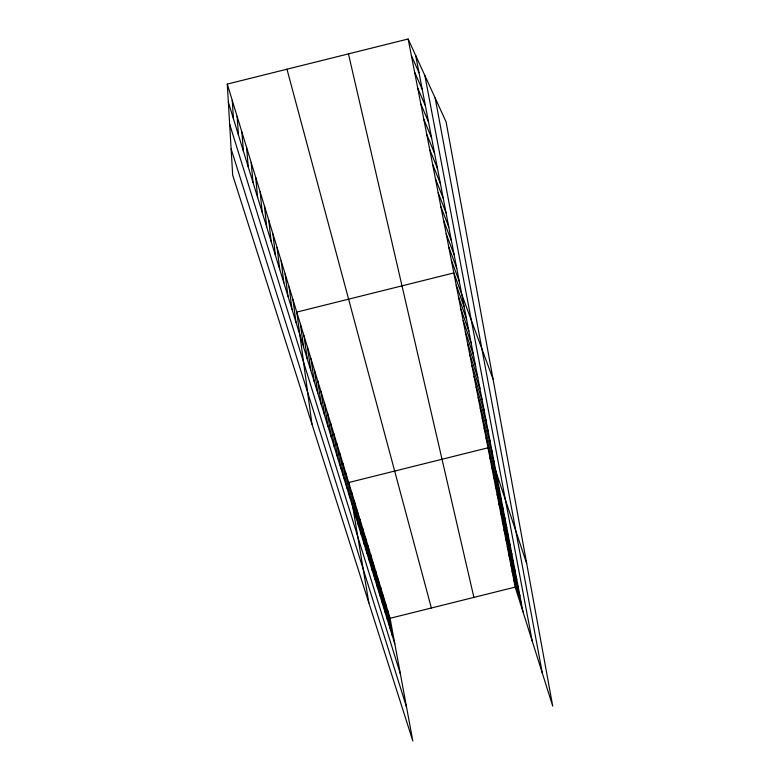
<?xml version="1.0" encoding="UTF-8"?>
<svg xmlns="http://www.w3.org/2000/svg" width="780" height="780" viewBox="0 0 780 780"><rect width="100%" height="100%" fill="white"/><g stroke="black" fill="none" stroke-linecap="round" stroke-linejoin="round"><path stroke-width="1.17" d="M227.282 84.094L390.078 618.296L412.825 741L232.684 175.11L227.282 84.094L408.135 39L446.101 121.904L552.718 706.124L515.2 587.096L408.135 39M390.078 618.296L515.2 587.096M411.392 55.672L419.006 72.638M414.59 72.043L422.243 89.417M417.729 88.111L425.412 105.875M420.81 103.886L428.532 122.021M423.832 119.369L431.584 137.875M426.806 134.579L434.587 153.426M429.721 149.526L437.531 168.695M432.588 164.2L440.427 183.69M435.406 178.62L443.264 198.412M438.175 192.797L446.053 212.872M440.895 206.72L448.793 227.068M443.576 220.418L451.483 241.02M446.199 233.873L454.126 254.738M448.783 247.114L456.719 268.213M451.327 260.13L459.274 281.453M493.019 379.002L453.833 272.932L296.77 312.098L311.961 424.144M456.222 285.158L464.188 306.901M458.572 297.19L466.547 319.127M460.882 309.046L468.868 331.159M463.164 320.707L471.149 342.995M465.406 332.192L473.392 354.647M467.61 343.502L475.605 366.113M469.794 354.637L477.779 377.403M471.929 365.615L479.924 388.518M474.045 376.418L482.04 399.467M476.122 387.065L484.117 410.241M478.169 397.566L486.164 420.859M480.197 407.901L488.183 431.32M482.186 418.09L490.171 441.616M484.146 428.132L492.122 451.766M486.077 438.038L494.052 461.77M526.695 563.54L487.988 447.798L348.699 482.527L368.862 602.891M489.869 457.421L497.825 481.338M491.722 466.908L499.678 490.912M493.545 476.268L501.491 500.35M495.349 485.501L503.295 509.662M497.133 494.598L505.06 518.837M498.878 503.578L506.805 527.875M500.614 512.441L508.521 536.806M502.32 521.176L510.217 545.6M504.007 529.805L511.894 554.278M505.664 538.317L513.542 562.838M507.302 546.712L515.18 571.282M508.93 554.999L516.779 579.618M510.52 563.179L518.368 587.837M512.099 571.252L519.938 595.959M513.659 579.228L521.479 603.964M231.133 148.922L406.526 707.031M229.671 124.234L400.413 674.047M228.364 102.229L394.807 643.832M286.972 69.215L431.369 608M348.455 53.878L473.909 597.392M415.701 55.526L523 611.861M424.876 75.562L532.243 641.179M435.172 98.046L542.324 673.169M387.738 610.623L392.447 636.129M385.369 602.852L390.049 628.339M382.97 594.984L387.621 620.441M380.543 587.008L385.164 612.437M378.085 578.935L382.668 604.325M375.59 570.745L380.143 596.105M373.064 562.448L377.578 587.769M370.5 554.044L374.985 579.316M367.906 545.532L372.352 570.755M365.274 536.893L369.681 562.068M362.602 528.148L366.98 553.264M359.902 519.275L364.231 544.333M357.162 510.276L361.452 535.275M354.383 501.16L358.625 526.081M351.565 491.907L355.758 516.76M345.803 473.011L349.908 497.708M342.859 463.359L346.915 487.978M339.885 453.57L343.873 478.091M336.853 443.644L340.792 468.068M333.781 433.563L337.662 457.889M330.661 423.335L334.493 447.554M327.502 412.961L331.266 437.053M324.295 402.421L327.99 426.397M321.038 391.726L324.665 415.584M317.723 380.874L321.282 404.586M314.369 369.847L317.86 393.422M310.957 358.654L314.369 382.083M307.495 347.285L310.83 370.558M303.976 335.741L307.232 358.849M300.398 324.012L303.566 346.944M292.968 299.618L295.961 322.169M289.097 286.933L291.993 309.28M285.168 274.024L287.966 296.166M281.171 260.91L283.861 282.818M277.105 247.562L279.689 269.236M272.961 233.99L275.438 255.411M268.759 220.174L271.108 241.332M264.469 206.115L266.711 226.999M260.11 191.812L262.226 212.404M255.674 177.255L257.654 197.545M251.16 162.425L253.003 182.403M246.558 147.332L248.255 166.969M241.868 131.957L243.428 151.252M237.101 116.298L238.505 135.223M232.235 100.347L233.483 118.891"/></g></svg>
